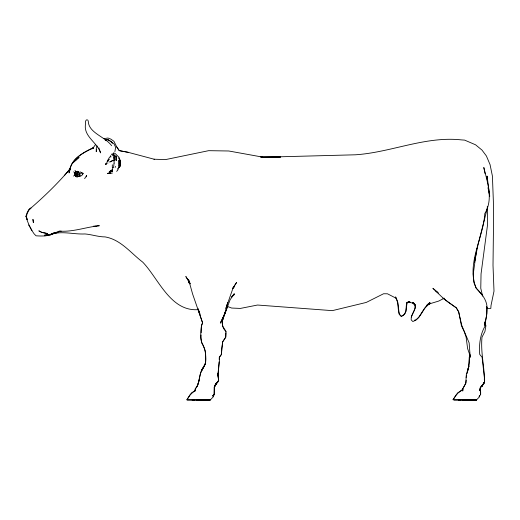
<?xml version="1.0" encoding="UTF-8"?>
<svg xmlns="http://www.w3.org/2000/svg" width="520" height="520" viewBox="0 0 520 520"><rect width="100%" height="100%" fill="white"/><g stroke="black" fill="none" stroke-linecap="round" stroke-linejoin="round"><path stroke-width="0.78" d="M480.63 394.687L480.63 391.813L479.824 388.934L479.843 390.377L480.636 391.813L480.63 394.687L478.991 396.409M115.16 156.019L116.383 157.404L116.305 160.284L116.188 155.968L116.044 160.284L116.337 157.404L115.167 155.747M201.494 325.663L201.272 332.852M415.2 304.798L413.036 302.478L415.226 305.526C415.799 310.758 410.449 314.626 411.209 319.911L412.841 321.536C421.486 318.403 422.871 307.554 429.995 302.445L427.057 305.305L430.099 303.238M112.314 164.769L112.327 167.499M114.134 163.156L113.952 154.531L114.147 155.968L113.607 154.492M114.881 151.651L115.667 147.342L114.101 144.027L111.001 141.459L107.972 139.75L110.877 141.57L112.47 143.305M225.875 332.852L225.686 337.168L222.651 341.776L221.338 354.425L219.297 357.299L219.193 359.6M219.083 361.901L217.861 375.993L217.964 373.12L217.912 375.993L218.706 380.309L214.233 387.153L216.047 383.461L218.004 381.745L215.534 384.28L216.469 383.182M113.984 157.404L114.387 160.284L114.069 155.968M114.056 163.156L113.555 167.648M119.08 167.472L119.398 164.515L119.08 167.472L120.25 164.593L120.608 161.72L118.671 157.846M470.327 355.999L470.21 357.299L469.151 342.921L461.857 325.663L458.621 311.916L456.307 307.84L448.051 302.081L441.695 296.81L432.887 288.301L437.879 292.422M96.46 149.546L96.259 151.651L96.272 148.779L97.097 145.906M465.855 383.182L466.167 380.309M86.502 176.826L86.671 175.383L84.63 178.653M201.013 335.01C199.453 342.121 205.79 347.477 205.634 354.425C205.66 358.28 206.381 362.453 204.328 365.931L205.647 363.051L200.597 373.12L198.347 383.182L197.275 386.308L195.234 388.934L195.046 391.092L195.273 388.934C200.739 382.239 198.205 372.32 204.444 365.931L201.617 370.578L205.562 363.051C205.978 356.161 205.849 348.764 201.675 342.921C200.564 336.382 199.992 328.978 202.579 322.784L192.614 294.028L188.546 279.474L189.442 282.522L185.822 276.503L190.183 283.335M112.424 170.346L112.827 167.472M476.365 251.615L473.265 273.891L473.876 282.522L476.209 288.184L482.723 295.737M476.587 250.029L476.808 248.436M475.293 256.887L474.454 262.386L477.9 245.128L487.448 207.74M475.534 255.32L475.774 253.747M77.331 171.288L76.856 174.213L75.842 176.579L77.331 177.138L76.856 174.213L75.842 171.847L77.331 171.288L78.819 171.847L79.736 173.31L79.736 175.117L78.819 176.579L76.856 174.213L74.919 173.31L74.678 172.75M467.981 369.954L469.183 363.051L469.632 354.425L467.636 348.673L466.115 337.168L464.328 331.819L461.409 325.663L458.705 311.695L456.313 307.827L442.897 298.2M468.124 369.85L468.787 366.71M466.102 377.435L466.674 375.135M467.051 373.601L468.76 366.697M221.864 322.069L230.094 299.774L234.28 293.728L231.744 296.978L234.52 294.32L232.069 296.276M227.584 306.248L222.17 320.613M197.275 386.308L199.478 379.587M70.486 168.597L69.043 172.958C70.135 159.751 82.882 152.386 93.704 147.57L92.807 148.48M115.141 167.466L115.505 166.387M70.129 168.955C72.508 157.385 84.357 152.548 93.704 147.57L91.76 148.98M201.754 324.942L202.534 322.784L198.029 309.315M225.713 310.758C223.093 317.252 219.622 325.748 225.933 331.416M113.718 153.049L112.996 154.531L113.724 152.945L115.16 153.511L119.126 157.404L119.269 159.088L120.335 160.284L120.296 164.593L117.995 168.811L117.676 170.346L116.597 171.34M470.243 354.699L469.255 357.299L468.825 365.931L468.059 369.85L468.884 365.931L466.329 374.556L465.81 383.182L462.676 388.934L462.768 391.092M27.306 213.291L26.104 216.372C27.287 221.592 29.445 226.089 31.844 230.75M411.288 317.031L415.116 308.406L415.142 305.526L413.881 303.615M27.638 212.622L28.301 211.283M215.612 384.293L214.955 385.574L216.047 383.461L214.292 387.29L214.175 394.687L213.083 395.882M106.236 163.612L105.71 164.593L106.366 162.955L107.972 163.033M215.014 385.671L216.853 382.343M465.504 383.825L462.716 388.934L462.768 390.377M26.793 215.105L26.085 216.372C26.67 213.142 28.093 209.807 30.973 208.019C45.052 195.78 58.507 182.722 70.512 168.435L64.318 175.565M234.578 285.435L232.967 288.275L225.901 308.425L227.754 302.653L224.633 314.158L220.337 323.122L223.184 317.031L222.105 322.784L222.827 326.417L226.018 331.416L225.797 337.168L222.697 341.894L221.741 348.673L221.54 354.425L219.369 357.299C219.811 365.092 217.126 372.593 218.634 380.309L216.938 382.85M26.754 215.105L26 216.372L27.183 219.629L26.403 216.372M69.037 170.352L70.642 167.667M421.129 313.541L418.834 317.278L415.909 320.086L414.538 320.158M107.081 161.72L109.401 157.398L110.845 156.111M75.842 171.847L74.919 173.31L74.919 175.117L75.842 176.579M453.043 399.757L456.04 395.076L458.153 392.938L461.779 389.922L463.106 389.916M421.544 312.91L424.45 308.483L429.513 303.557M119.327 167.258L120.283 166.036L120.426 161.72M234.969 284.85L236.542 282.522L232.967 288.275L234.52 286.442L232.622 288.243M481.722 386.003L482.547 384.787M483.366 383.572L484.601 381.745C484.458 366.841 480.519 352.19 482.001 337.168L484.952 331.416L485.927 325.663L484.627 322.205L484.809 322.927L485.921 319.911L487.045 311.279L486.726 307.359M453.089 399.666L457.704 392.866L462.917 389.766M106.496 163.118L105.495 164.593L106.294 163.852M69.023 170.352L70.304 168.493M92.82 148.291L95.615 144.437M78.819 171.847L76.856 174.213L74.919 175.117M82.206 174.805L83.551 173.219M213.018 395.876L214.032 394.687L213.025 395.642M73.619 176.098L74.835 174.779M196.06 400.231L210.34 399.906L213.46 396.663L213.207 395.46M462.241 400.231L476.522 399.906L479.642 396.663L479.388 395.46M112.288 169.526L111.462 170.346L112.294 171.899L111.989 170.053L110.806 171.789L112.288 170.352M111.384 154.531L112.288 153.667M107.972 160.29L109.122 159.256L107.972 160.29L107.972 161.72M212.576 396.116L214.175 394.687L214.292 387.29L216.573 383.182L214.5 386.197L217.503 382.057L216.008 383.376M195.592 389.922L189.858 395.076L186.908 399.919M480.766 386.809L481.891 386.074L484.601 381.745L484.282 378.872M110.845 170.729L109.31 171.691L109.466 173.322L109.31 171.691L110.845 170.807M195.436 390.54L191.522 392.866L186.901 399.666L187.35 399.997M60.314 231.16L52.78 233.363L50.447 234.54L53.326 233.22L61.23 231.166M112.288 160.667L109.72 162.032L113.614 160.219L113.724 160.947M444.321 298.181L438.724 301.061L427.147 304.577M54.763 233.083C49.179 236.288 42.322 236.223 36.069 235.807C32.389 232.908 31.466 228.41 28.607 224.998M50.447 234.54C61.243 230.529 73.677 234.546 84.962 233.955C91.741 234.494 98.248 236.925 105.092 236.906C120.835 239.597 130.702 253.013 142.727 262.145C158.62 278.636 170.489 311.974 198.439 309.615M88.237 120.933C88.459 133.029 104.897 136.441 111.631 145.717M110.845 170.937L112.385 170.456M51.168 233.85L53.326 233.207L50.447 234.852L44.694 235.118L48.289 234.754L44.694 235.775L49.01 234.852M427.941 304.213L430.099 303.68L428.656 303.829M105.619 140.166L107.972 139.633L105.092 140.023M407.693 302.257L409.962 301.776L407.05 302.569L406.322 305.526L405.912 311.279L404.501 314.431L401.336 316.355L399.288 314.158C397.449 308.718 398.834 302.725 395.779 297.628M81.79 172.887L76.856 174.213L81.79 175.533M97.181 225.908L99.34 225.725C85.917 227.078 72.65 232.252 59.072 231.088M52.832 233.539L54.854 233.175M96.466 225.972L93.587 226.48L96.466 226.382L93.587 226.129M104.046 138.6L107.972 138.021L110.845 139.12L113.945 141.323L116.805 147.017L119.262 150.638L128.102 152.308L154.531 159.322M112.288 173.134L107.627 173.518L110.845 172.9L107.919 173.277L109.272 173.303M409.227 302.25L407.01 302.53L409.227 301.73L407.075 302.62L405.906 311.279L404.45 314.379L401.336 316.531L399.23 314.158L397.885 302.653L395.616 296.803M80.873 176.202L77.773 176.339M207.201 399.932L187.564 399.932L210.34 399.906L199.947 399.841M473.382 399.932L453.752 399.932L476.522 399.906L462.183 400.056L476.522 399.906L466.128 399.841M406.939 302.419L409.962 302.354L408.525 302.01M199.999 399.925L202.033 399.906M466.18 399.925L468.215 399.906M199.843 399.958L210.34 399.906M466.024 399.958L476.522 399.906M280.221 157.203L261.125 157.073M260.403 157.02L280.709 157.053M77.019 171.847L78.377 171.86M54.041 233.22L56.199 233.246M153.985 159.218L165.49 159.601L208.637 150.677L228.768 150.988L263.283 157.228L355.316 154.798C391.183 152.477 425.282 135.876 461.734 139.925L464.607 140.108L475.547 144.787L481.988 150.085L486.395 155.968L490.054 164.6L492.414 176.105L493.376 201.675L493.538 222.118L493.006 265.265L494 291.148L491.01 305.526L490.815 308.406L487.37 308.406L486.544 306.358M458.361 400.153L460.785 400.238M192.172 400.153L194.603 400.238M408.623 302.263L413.991 303.245M413.751 302.971L412.438 302.731L415.188 304.935M128.102 152.308L119.269 150.631L116.805 147.017M227.331 306.397L231.641 308.048L240.37 308.425L257.53 305.032L332.306 310.648L366.256 302.432L383.584 293.748L387.472 293.787L396.559 298.454M435.793 291.161L438.373 293M80.425 171.88L82.043 173.251M87.978 120.289C86.145 118.463 84.897 121.921 85.638 123.396C82.83 136.318 97.24 142.116 100.549 152.893L98.865 147.849M74.977 170.463L76.148 171.645M412.769 302.666L414.973 304.954M117.826 168.636L118.17 169.039M73.716 171.789L74.848 173.167M119.262 159.107L119.737 159.991M119.951 160.563L120.367 161.72L120.315 160.284L120.25 164.593M482.619 296.114L480.772 288.275L481.046 273.891L487.519 224.998L487.305 206.472M485.089 173.693L483.808 167.472C487.403 182.52 493.545 199.167 484.79 213.616C483.444 237.569 466.07 264.342 476.197 288.197C482.346 294.262 488.579 302.036 486.72 311.279C487.578 316.29 484.334 320.769 485.01 325.663L484.432 322.784L485.316 325.663C480.2 334.295 478.894 344.572 479.726 354.425L482.118 357.299L484.666 380.309M487.968 187.688L488.293 189.241M488.612 190.794L489.729 196.235L487.097 176.105L487.227 179.94M110.65 155.747L110.845 157.17M112.288 154.674L112.288 155.766M82.472 172.75L82.472 174.941M119.119 164.593L119.067 166.036L119.048 163.156L119.119 164.593M120.419 163.156L120.283 166.036L120.439 163.156M33.378 221.969L33.339 222.612L32.929 219.317L33.378 221.969M119.165 161.72L118.983 163.156L118.872 160.284L119.165 161.72M480.37 387.419L479.895 390.377L480.344 387.381L482.014 386.204L484.582 381.745L482.118 386.308L480.344 387.381M484.062 383.182L481.787 386.029L484.062 383.182M30.316 208.416L28.256 210.619L30.973 208.019L30.316 208.403M76.005 159.959L72.195 163.449L79.092 157.306L76.005 159.959M47.574 233.565L41.821 232.433L38.831 230.847L41.821 232.362L47.574 233.565M190.053 283.81L188.611 282.36L190.028 283.816M199.959 314.23L198.172 308.945L199.959 314.23"/></g></svg>
